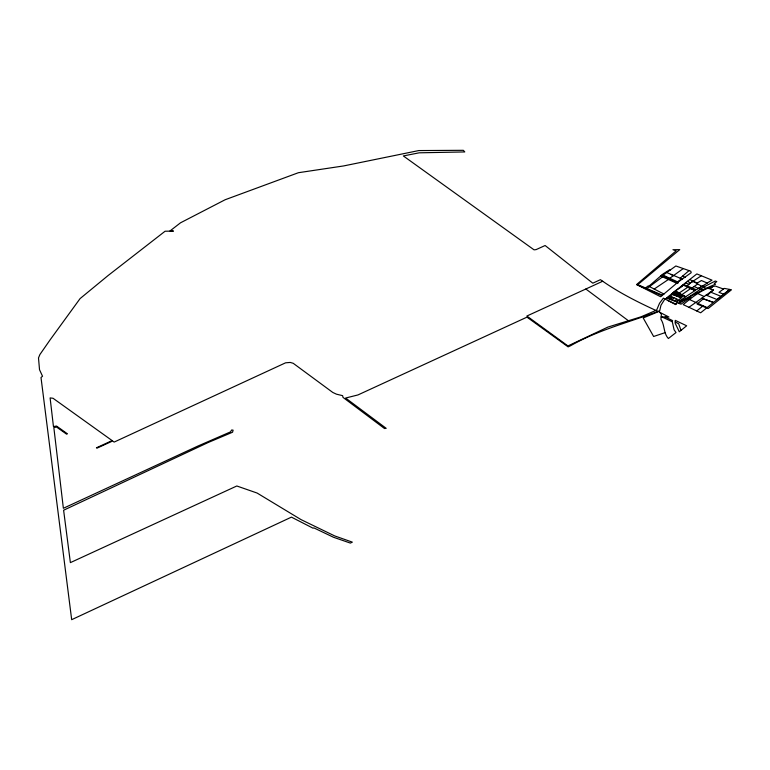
<?xml version="1.0" encoding="UTF-8"?>
<svg xmlns="http://www.w3.org/2000/svg" width="770" height="770" viewBox="0 0 770 770"><rect width="100%" height="100%" fill="white"/><g stroke="black" fill="none" stroke-linecap="round" stroke-linejoin="round"><path stroke-width="1.16" d="M675.242 322.004L675.232 323.342L679.294 331.755L686.657 325.787L675.251 320.349L675.242 322.004L678.688 323.804L680.969 330.33M665.126 332.63L653.624 336.49L643.191 317.962L659.033 311.398L661.391 314.189L660.92 319.29C664.895 325.19 663.317 333.189 668.379 338.521L676.012 332.553L674.087 329.791L672.22 321.456L672.595 320.618L665.193 316.99M678.043 282.109L691.2 272.686L690.777 271.213L675.858 265.977L663.114 275.14L678.043 282.109L660.631 296.739L636.588 284.534L676.175 250.847L672.961 249.711L679.727 249.634L637.753 284.659L662.547 295.228M666.464 298.086L677.898 302.389L675.579 304.574L665.27 299.135L675.011 291.147L685.656 296.739L695.127 290.55L687.851 287.2L678.899 293.197L685.656 296.739L679.65 300.935L678.562 300.493L676.878 302.004M679.448 292.975L675.223 290.983L683.442 284.457L687.187 285.911L690.459 282.879L701.354 275.756L712.019 280.164L707.139 283.014M680.17 278.211L689.044 270.607M706.08 295.122L707.043 295.507L713.588 289.847L688.929 307.307M668.158 298.125L673.923 293.004L682.807 296.344L677.042 301.455L667.378 297.826L669.361 296.065L677.003 298.933L675.011 300.695M668.909 298.404L670.891 296.642M673.278 294.525L675.261 292.754M670.15 298.875L671.45 297.73L669.457 296.979M670.429 298.972L672.422 297.21M674.799 295.093L676.791 293.332M671.96 299.549L673.943 297.788M676.329 295.67L678.322 293.909M677.86 296.248L679.843 294.477M679.39 296.816L681.373 295.054M707.043 295.507L717.043 299.53L729.739 289.443L724.435 288.404L723.463 289.048L715.215 286.026C702.981 288.442 692.577 296.835 683.211 304.622L700.652 312.793L729.739 289.443L731.5 289.77L708.188 308.51L697.11 304.121L703.27 298.789L713.376 302.427L701.797 298.26L703.27 298.789M645.501 287.98L648.33 285.834L649.023 286.094L663.095 273.908L669.534 269.837L670.064 270.26M696.744 310.964L703.106 305.815L707.101 307.519M683.442 284.457L696.84 273.928L701.354 275.756M677.542 281.868L681.546 278.798M646.858 288.577L662.527 276.873M669.958 278.114L683.269 268.576M688.332 298.818L681.026 304.198L678.534 303.303L680.613 301.291L690.902 296.979L688.332 298.818L687.283 298.24M723.463 289.048L718.978 292.35L723.704 294.246M707.601 288.278L710.123 288.76L712.25 287.258L711.326 286.912M689.102 296.854L704.675 286.507L715.253 281.04L716.822 281.599L714.271 283.456L715.513 284.255C703.135 288.933 692.172 296.546 679.65 300.935M681.797 294.737L690.719 288.509M687.187 285.911L692.018 287.951L697.659 284.024L701.942 286.363L707.303 283.091L701.432 280.53L696.754 283.312L692.885 281.464M649.437 286.575L654.192 289.039L669.303 278.875L677.523 282.648M675.223 290.983L682.557 286.171L681.7 285.843M679.063 303.495L687.042 298.346M704.675 286.507L702.971 285.737L696.35 289.732L692.018 287.951M698.554 288.384L701.942 286.363M697.187 283.062L693.289 281.223L690.459 282.879L687.369 281.329M585.835 289.01L602.698 281.243C619.994 293.245 638.917 302.687 658.013 311.398L659.678 310.82L660.968 305.247L664.934 298.953L663.374 298.154L659.515 303.293L656.637 310.108L641.044 316.817L607.838 327.115L567.952 345.932L526.872 316.027L585.835 289.01L628.59 320.878M658.013 311.398C628.609 322.486 598.04 330.032 570.541 345.749L568.135 346.885L526.978 317.144L357.954 394.943L345.605 398.032L386.213 428.351L384.5 428.524L342.987 397.378L342.64 395.664L336.471 394.182L332.804 392.469L293.216 363.296L290.242 362.439L285.593 362.814L114.133 442.086L112.641 441.017L96.962 448.159L96.443 447.793L112.122 440.584L53.043 398.273L50.108 397.917L53.448 426.551L56.547 426.051L67.404 433.799L66.586 434.164L56.576 427.052L53.842 427.6L63.371 508.287L197.794 446.1L230.48 431.893L231.674 429.968L233.108 430.17L232.569 432.22L208.006 442.596L63.612 510.221L70.378 562.629L236.814 485.986L257.093 493.041L301.041 519.615L334.729 535.939L352.352 542.138L350.379 543.091L333.458 537.248L313.823 527.864L313.111 528.23L291.445 517.132L71.677 619.686L41.003 377.502L42.533 376.241L39.52 369.706L38.5 357.935L39.896 354.547L50.108 339.849L80.09 298.587L108.05 275.573L165.078 231.231L173.442 231.077L169.997 230.952L180.526 222.799L225.148 199.738L298.404 172.711L343.574 165.945L418.803 150.564L463.328 150.314L464.791 151.931L419.226 152.816L403.336 155.935L534.053 249.836L536.093 249.615L545.121 245.515L592.794 283.187L600.417 279.683L602.698 281.243M661.122 316.942L668.909 317.028L659.832 312.341M703.279 287.489L706.051 288.144M667.484 300.3L675.993 304.179M672.287 294.458L681.171 297.788M676.339 299.559L678.332 300.31M721.047 296.354L710.383 292.022M694.059 286.527L702.798 290.136M661.998 295.661L636.588 284.534M666.733 272.542L682.22 279.077M685.473 282.869L688.909 284.342M703.106 305.815L689.14 299.357M660.65 276.035L677.408 283.533L678.168 282.946L661.497 275.294L669.303 278.875M682.846 284.939L695.127 290.55M689.67 279.529L693.289 281.223M698.063 293.697L703.857 296.411M661.988 316.951L672.345 321.802M682.451 276.141L685.165 277.431M710.123 288.76L712.981 290.194M654.192 289.039L664 294.073M695.734 292.446L697.081 293.264M670.997 274.332L673.047 275.824M696.754 283.312L697.659 284.024M673.74 292.186L671.748 293.947L680.911 297.393L682.903 295.632L673.74 292.186"/></g></svg>
